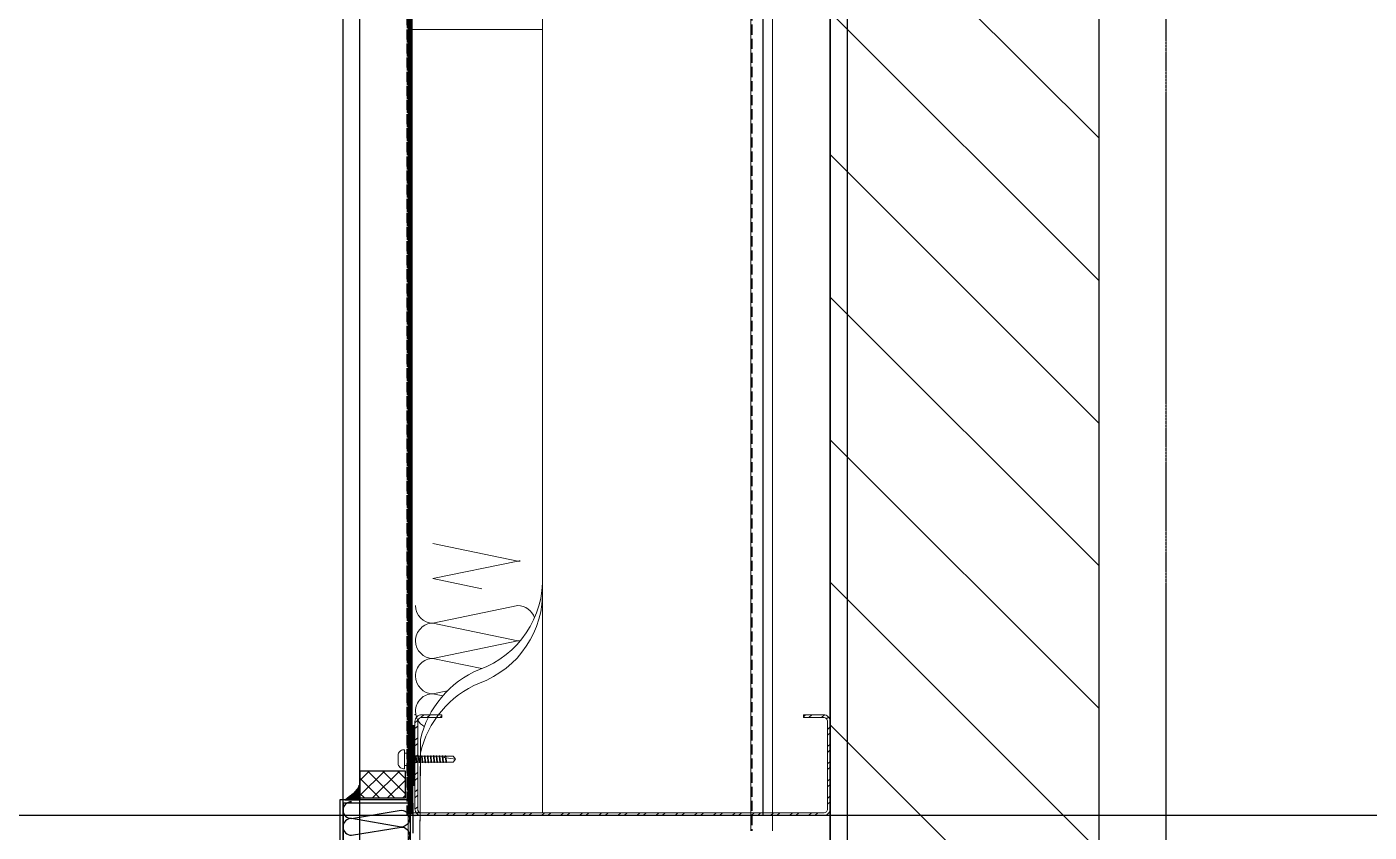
# Model space of a CAD drawing. Extents: x 220580 to 2027826, y -309201 to 71987.
# Drawn here: x 278100 to 279099, y -224041 to -223442 of the extents above; entities that cross this region are included whole.
import ezdxf
from ezdxf.xclip import XClip

# ---------------------------------------------------------------- set-up
doc = ezdxf.new("R2010")
doc.units = 0
for name, pattern in [('__DASH', [0.35, 0.25, -0.1]), ('CENTER', [2, 1.25, -0.25, 0.25, -0.25]), ('DOTE', [2.42, 2, -0.2, 0.02, -0.2]), ('ZN-DASH', [0.35, 0.25, -0.1])]:
    doc.linetypes.add(name, pattern=pattern)
for name, color, linetype in [('!ZN1-填充-8', 8, 'Continuous'), ('!ZN3-铝板幕墙-3', 3, 'Continuous'), ('!ZN4-辅助材料-1', 1, 'Continuous'), ('!ZN6-虚线-8', 8, 'ZN-DASH'), ('0_SEALING', 40, 'Continuous'), ('11紧固件', 11, 'Continuous'), ('20剖面图$0$A-LIN-V', 9, 'Continuous'), ('20剖面图$0$AS-WALL', 40, 'Continuous'), ('20剖面图$0$PUB_HATCH', 8, 'Continuous'), ('A-AXIS-DOTE', 14, 'DOTE'), ('A-AXIS-DP', 126, 'Continuous'), ('A-LIN-V', 9, 'Continuous'), ('A-SFCE', 30, 'Continuous'), ('AS-WALL', 40, 'Continuous'), ('DOTE', 1, 'CENTER'), ('Fill', 8, 'Continuous')]:
    doc.layers.add(name, color=color, linetype=linetype)
doc.layers.add('0_INSULATION', color=252, linetype='Continuous', lineweight=9, transparency=0.2)
for name, color, linetype, lineweight in [('0_PURLIN-CON', 253, 'Continuous', 15), ('0_SCREW RIVET', 4, 'Continuous', 15), ('彩钢板', 6, 'Continuous', 15), ('防火岩棉', 252, 'Continuous', 13)]:
    doc.layers.add(name, color=color, linetype=linetype, lineweight=lineweight)

# ---------------------------------------------------------------- blocks, each defined once
blk = doc.blocks.new('e534654')
at = {"layer": 'A-LIN-V'}
blk.add_line((10800, -11000), (10800, 700), dxfattribs=at)
blk = doc.blocks.new('20250821141233')
at = {"layer": 'A-AXIS-DOTE'}
blk.add_line((0, -5813.56), (0, 18238.33), dxfattribs=at)
at = {"layer": 'A-AXIS-DOTE', "linetype": '__DASH', "ltscale": 2}
blk.add_line((131047.69, 0), (-5335.32, 0), dxfattribs=at)
at = {"layer": 'DOTE', "ltscale": 180}
blk.add_line((0, -5813.56), (0, 18238.33), dxfattribs=at)
blk = doc.blocks.new('$紧固件$00000145')
at = {"layer": '0_SCREW RIVET'}
for p, q in [((-1.72, 9.4), (-1.72, 7.22)), ((-1.72, 6.71), (-1.72, 5.01)), ((-1.72, 4.51), (-1.72, 2.8)), ((-1.72, 2.3), (-1.72, 0.59)), ((-1.72, 0.09), (-1.72, -1.62)), ((2.78, 9.4), (2.78, 7.61)), ((2.78, 7.11), (2.78, 5.4)), ((2.78, 4.9), (2.78, 3.19)), ((2.78, 2.69), (2.78, 0.99)), ((2.78, 0.48), (2.78, -1.22)), ((-1.72, -2.12), (-1.72, -3.83)), ((-1.72, -4.33), (-1.72, -6.03)), ((-1.72, -6.54), (-1.72, -8.24)), ((-1.72, -8.74), (-1.72, -10.45)), ((2.78, -1.72), (2.78, -3.43)), ((2.78, -3.93), (2.78, -5.64)), ((2.78, -6.14), (2.78, -7.85)), ((2.78, -8.35), (2.78, -10.06)), ((-1.72, -10.95), (-1.72, -12.66)), ((-1.72, -13.16), (-1.72, -14.87)), ((-1.72, -15.37), (-1.72, -17.08)), ((-1.72, -17.58), (-1.72, -19.28)), ((-1.72, -19.79), (-1.72, -24.8)), ((2.78, -10.56), (2.78, -12.26)), ((2.78, -12.77), (2.78, -14.47)), ((2.78, -14.97), (2.78, -16.68)), ((2.78, -17.18), (2.78, -18.89)), ((2.78, -19.39), (2.78, -24.8)), ((-1.72, -24.8), (0.53, -26.6)), ((0.53, -26.6), (2.78, -24.8))]:
    blk.add_line(p, q, dxfattribs=at)
blk.add_lwpolyline([(-6.47, 12.14, -0.414214), (-2.47, 16.14), (3.53, 16.14, -0.414214), (7.53, 12.14), (7.53, 12.15), (7.53, 11.4), (-6.47, 11.4), (-6.47, 12.15)], format="xyb", close=True, dxfattribs=at)
for points in [[(-3.97, 11.4), (5.03, 11.4), (5.03, 9.4), (-3.97, 9.4)], [(-1.72, 6.71), (2.78, 7.11), (3.28, 7.4), (2.78, 7.61), (-1.72, 7.22), (-2.22, 6.92)], [(-1.72, 4.51), (2.78, 4.9), (3.28, 5.19), (2.78, 5.4), (-1.72, 5.01), (-2.22, 4.71)], [(-1.72, 2.3), (2.78, 2.69), (3.28, 2.99), (2.78, 3.19), (-1.72, 2.8), (-2.22, 2.5)], [(-1.72, 0.09), (2.78, 0.48), (3.28, 0.78), (2.78, 0.99), (-1.72, 0.59), (-2.22, 0.3)], [(-1.72, -2.12), (2.78, -1.72), (3.28, -1.43), (2.78, -1.22), (-1.72, -1.62), (-2.22, -1.91)], [(-1.72, -4.33), (2.78, -3.93), (3.28, -3.64), (2.78, -3.43), (-1.72, -3.83), (-2.22, -4.12)], [(-1.72, -6.54), (2.78, -6.14), (3.28, -5.85), (2.78, -5.64), (-1.72, -6.03), (-2.22, -6.33)], [(-1.72, -8.74), (2.78, -8.35), (3.28, -8.06), (2.78, -7.85), (-1.72, -8.24), (-2.22, -8.54)], [(-1.72, -10.95), (2.78, -10.56), (3.28, -10.26), (2.78, -10.06), (-1.72, -10.45), (-2.22, -10.75)], [(-1.72, -13.16), (2.78, -12.77), (3.28, -12.47), (2.78, -12.26), (-1.72, -12.66), (-2.22, -12.95)], [(-1.72, -15.37), (2.78, -14.97), (3.28, -14.68), (2.78, -14.47), (-1.72, -14.87), (-2.22, -15.16)], [(-1.72, -17.58), (2.78, -17.18), (3.28, -16.89), (2.78, -16.68), (-1.72, -17.08), (-2.22, -17.37)]]:
    blk.add_lwpolyline(points, close=True, dxfattribs=at)
for points in [[(1.71, -18.98), (-1.72, -19.28), (-2.22, -19.58), (-1.72, -19.79), (1.63, -19.49)], [(0.53, -26.6), (1.87, -17.97), (2.51, -19.41), (2.48, -19.44), (2.78, -19.9)], [(2.3, -18.93), (2.78, -18.89), (3.28, -19.1), (2.78, -19.39), (2.5, -19.42)]]:
    blk.add_lwpolyline(points, dxfattribs=at)
blk = doc.blocks.new('20250903090510', base_point=(-136192.08, -112723.73))
at = {"layer": '!ZN1-填充-8'}
h = blk.add_hatch(dxfattribs=at)
h.set_pattern_fill('ANSI35', color=256, scale=0.5, angle=-270, style=0)
h.set_pattern_definition([(135, (0, 0), (-1.122532015, -1.122532015), []), (135, (-2e-16, 1.1225), (-1.122532015, -1.122532015), [1.984375, -0.396875, 0, -0.396875])])
edge = h.paths.add_edge_path()
edge.add_line((-136192.08, -112712.81), (-136192.08, -112723.73))
edge.add_line((-136192.08, -112723.73), (-136180.96, -112723.73))
edge.add_arc((-136168.21, -112699.6), 27.29, 208.95057, 242.14811, ccw=False)
at = {"layer": '!ZN4-辅助材料-1', "ltscale": 50}
for p in [(-136192.08, -112712.81), (-136180.81, -112723.73)]:
    blk.add_line(p, (-136192.08, -112723.73), dxfattribs=at)
at = {"layer": '!ZN4-辅助材料-1', "ltscale": 0.5}
blk.add_arc((-136168.79, -112700.04), 26.56, 208.73175, 243.09766, dxfattribs=at)
blk = doc.blocks.new('*U749')
at = {"layer": '0_PURLIN-CON', "linetype": 'ByBlock', "lineweight": -2}
h = blk.add_hatch(dxfattribs=at)
h.set_pattern_fill('ANSI32', color=256, scale=2, angle=2.86241)
h.set_pattern_definition([(47.862405, (-81115.591, 63431.253), (-7.0631283, 6.3904494), []), (47.862405, (-81111.1065, 63431.477), (-7.0631283, 6.3904494), [])])
edge = h.paths.add_edge_path()
edge.add_line((75, 20), (75, 5))
edge.add_arc((70, 5), 5, -90, 0, ccw=False)
edge.add_line((70, 0), (5, 0))
edge.add_arc((5, 5), 5, 180, 270, ccw=False)
edge.add_line((0, 5), (0, 304))
edge.add_arc((5, 304), 5, 90, 180, ccw=False)
edge.add_line((5, 309), (70, 309))
edge.add_arc((70, 304), 5, 0, 90, ccw=False)
edge.add_line((75, 304), (75, 289))
edge.add_line((75, 289), (73, 289))
edge.add_line((73, 289), (73, 304))
edge.add_arc((70, 304), 3, 0, 90)
edge.add_line((70, 307), (5, 307))
edge.add_arc((5, 304), 3, 90, 180)
edge.add_line((2, 304), (2, 5))
edge.add_arc((5, 5), 3, 180, 270)
edge.add_line((5, 2), (70, 2))
edge.add_arc((70, 5), 3, 270, 360)
edge.add_line((73, 5), (73, 20))
edge.add_line((73, 20), (75, 20))
at = {"color": 0, "linetype": 'ByBlock'}
for p in [(0, 309), (75, 309), (0, 0), (75, 0)]:
    blk.add_point(p, dxfattribs=at)
at = {"layer": '0_PURLIN-CON', "linetype": 'ByBlock', "lineweight": -2}
blk.add_lwpolyline([(75, 20), (75, 5, -0.414214), (70, 0), (5, 0, -0.414214), (0, 5), (0, 304, -0.414214), (5, 309), (70, 309, -0.414214), (75, 304), (75, 289), (73, 289), (73, 304, 0.414214), (70, 307), (5, 307, 0.414214), (2, 304), (2, 5, 0.414214), (5, 2), (70, 2, 0.414214), (73, 5), (73, 20)], format="xyb", close=True, dxfattribs=at)
blk = doc.blocks.new('*U593')
at = {"layer": '0_INSULATION'}
blk.add_lwpolyline([(114802.18, -53909.33), (114802.18, -54648.34), (114752.18, -54648.34), (114752.18, -54147.49, -0.323318), (114775.68, -54112.49, 0.242761), (114797.68, -54086.41), (114798.06, -54026.96, 0.256774), (114775.68, -53998.09, -0.323318), (114752.18, -53963.09), (114752.18, -53909.33)], format="xyb", close=True, dxfattribs=at)
blk = doc.blocks.new('*U618')
at = {"layer": '0_INSULATION'}
for p, q in [((114792.98, -54103.48), (114787.53, -54104.61)), ((114789.32, -54102.72), (114792.98, -54103.48)), ((114774.8, -54112.82), (114792.98, -54116.59)), ((114792.98, -54116.59), (114761.42, -54123.15)), ((114761.42, -54123.15), (114792.98, -54129.7)), ((114792.98, -54129.7), (114761.42, -54136.27))]:
    blk.add_line(p, q, dxfattribs=at)
blk.add_lwpolyline([(114802.18, -53758.14), (114802.18, -54579.51), (114752.18, -54579.51), (114752.18, -54147.49, -0.323318), (114775.68, -54112.49, 0.242761), (114797.68, -54086.41), (114798.06, -54026.96, 0.256774), (114775.68, -53998.09, -0.323318), (114752.18, -53963.09), (114752.18, -53758.14)], format="xyb", close=True, dxfattribs=at)
at = {"layer": '0_INSULATION', "extrusion": (0, 0, -1)}
for centre, start_param, end_param in [((114792.98, -54096.93), 0.524657, 1.570796), ((114792.98, -54096.93), 1.570796, 3.141593), ((114792.98, -54110.04), 0, 1.570796), ((114792.98, -54110.04), 1.570796, 3.141593), ((114792.98, -54123.15), 0, 1.570796), ((114761.42, -54129.71), 6.139662, 6.283185), ((114761.41, -54116.6), 3.141593, 3.269368), ((114792.98, -54123.15), 1.570796, 3.141593), ((114792.98, -54136.26), 0, 1.570796), ((114761.42, -54129.71), 3.141593, 4.407145)]:
    blk.add_ellipse(centre, major_axis=(0, 6.56), ratio=0.988253, start_param=start_param, end_param=end_param, dxfattribs=at)
blk = doc.blocks.new('A$Cdc5ab329')
at = {"layer": '0_SEALING'}
h = blk.add_hatch(dxfattribs=at)
h.set_pattern_fill('ANSI37', color=256, scale=5)
h.set_pattern_definition([(45, (-46905.3525, -34136.936), (-5.6126601, 5.6126601), []), (135, (-46905.3525, -34136.936), (-5.6126601, -5.6126601), [])])
h.paths.add_polyline_path([(699.94, 13.13), (665.94, 13.13), (665.94, 33.13), (699.94, 33.13)])
at = {"layer": '20剖面图$0$PUB_HATCH'}
h = blk.add_hatch(dxfattribs=at)
h.set_pattern_fill('普通砖', color=256, scale=30, style=0)
h.set_pattern_definition([(45, (1565838.82, -568203.6), (-53.0330298, 53.0330298), [])])
h.paths.add_polyline_path([(149.94, 950), (349.94, 950), (349.94, -100), (149.94, -100)])
at = {"layer": 'Fill', "ltscale": 50}
h = blk.add_hatch(dxfattribs=at)
h.set_pattern_fill('ANSI38', color=256, scale=0.4, style=0)
h.set_pattern_definition([(45, (359.75735, 22.5508), (-0.4490128, 0.4490128), []), (135, (359.75735, 22.5508), (-1.3470384, 0.4490128), [1.5875, -0.9525])])
h.paths.add_polyline_path([(660.44, 66.71), (660.44, 22.55), (658.94, 22.55), (658.94, 66.71)])
at = {"layer": '!ZN3-铝板幕墙-3', "ltscale": 20}
for p, q in [((660.44, 9.33), (660.44, 66.71)), ((662.94, 11.83), (662.94, 66.71))]:
    blk.add_line(p, q, dxfattribs=at)
at = {"layer": '!ZN3-铝板幕墙-3', "ltscale": 50}
for p, q in [((660.44, 66.71), (662.94, 66.71)), ((660.44, 9.33), (660.44, -13.17))]:
    blk.add_line(p, q, dxfattribs=at)
at = {"layer": '!ZN3-铝板幕墙-3', "color": 8, "ltscale": 60}
blk.add_line((662.44, 9.33), (662.44, -295.67), dxfattribs=at)
at = {"layer": '!ZN3-铝板幕墙-3', "ltscale": 20, "elevation": 0}
for points in [[(662.94, 11.83), (714.94, 11.83), (714.94, -348.17)], [(660.44, 9.33), (712.44, 9.33), (712.44, -345.67)]]:
    blk.add_lwpolyline(points, dxfattribs=at)
at = {"layer": '!ZN6-虚线-8', "ltscale": 30}
for p, q in [((664.74, 0), (664.74, 14464.76)), ((408.34, 11298.5, 0), (408.34, -11.45, 0)), ((664.74, 1191.8), (664.74, 11.83))]:
    blk.add_line(p, q, dxfattribs=at)
at = {"layer": '0_INSULATION'}
for p, q in [((582.42, 189.43), (645.55, 202.53)), ((645.54, 176.31), (582.42, 189.43)), ((609.19, 168.77), (645.54, 176.31))]:
    blk.add_line(p, q, dxfattribs=at)
at = {"layer": '0_INSULATION', "elevation": 0}
blk.add_lwpolyline([(663.94, -55.17), (663.94, 584.83), (563.94, 584.83), (563.94, 168.56, 0.323318), (610.94, 98.56, -0.242761), (654.94, 46.4), (655.59, -55.17)], format="xyb", dxfattribs=at)
at = {"layer": '0_INSULATION'}
for centre, start_param, end_param in [((582.42, 202.54), 6.139662, 6.283185), ((582.41, 176.32), 3.141593, 3.269368)]:
    blk.add_ellipse(centre, major_axis=(0, -13.11), ratio=0.988253, start_param=start_param, end_param=end_param, dxfattribs=at)
at = {"layer": '0_SEALING', "elevation": 0}
blk.add_lwpolyline([(699.94, 13.13), (665.94, 13.13), (665.94, 33.13), (699.94, 33.13)], close=True, dxfattribs=at)
at = {"layer": '11紧固件', "ltscale": 50, "elevation": 0}
blk.add_lwpolyline([(660.44, 66.71), (660.44, 22.55), (658.94, 22.55), (658.94, 66.71), (660.44, 66.71)], dxfattribs=at)
at = {"layer": '20剖面图$0$A-LIN-V'}
blk.add_line((349.94, 1101.87), (349.94, -100), dxfattribs=at)
at = {"layer": '20剖面图$0$AS-WALL'}
for p, q in [((149.94, -100), (149.94, 950)), ((349.94, -100), (349.94, 950))]:
    blk.add_line(p, q, dxfattribs=at)
at = {"layer": 'Fill', "elevation": 0}
blk.add_lwpolyline([(706.27, 10.36, -1), (706.27, -2.14), (669.28, 4.02, 1), (669.28, -8.48), (706.27, -2.14, -1), (706.27, -14.64), (669.28, -8.48, 1), (669.28, -20.98)], format="xyb", dxfattribs=at)
at = {"layer": '彩钢板', "color": 1}
for p, q in [((663.94, 0), (663.94, 14464.76)), ((699.94, 0), (699.94, 14464.76)), ((663.94, 1191.8), (663.94, 11.83)), ((699.94, 1191.8), (699.94, 11.83))]:
    blk.add_line(p, q, dxfattribs=at)
at = {"layer": '彩钢板'}
for p, q in [((392.94, 11298.5), (392.94, -11.45, 0)), ((408.94, 11298.5), (408.94, -11.45, 0))]:
    blk.add_line(p, q, dxfattribs=at)
at = {"layer": '防火岩棉', "color": 0, "const_width": 3.75, "elevation": 0}
for points in [[(662.58, 0.88), (662.58, 14465.33)], [(662.58, 1178.87), (662.58, 20.12)]]:
    blk.add_lwpolyline(points, dxfattribs=at)
at = {"layer": '!ZN4-辅助材料-1', "ltscale": 50, "rotation": 359.9999999999322}
blk.add_blockref('20250903090510', (699.94, 11.83), dxfattribs=at)
ref = blk.add_blockref('*U593', (-228940.42, 109298.69), dxfattribs=dict(xscale=2, yscale=2, zscale=2, rotation=359.9999999999322))
XClip(ref).set_block_clipping_path([(114638.8690740949, -54722.8034653147), (114826.4262402276, -54049.0019323027)])
at = {"xscale": -2, "yscale": 2, "zscale": 2, "rotation": 179.9999999998645}
blk.add_blockref('*U618', (-228940.42, -108116.28), dxfattribs=at)
at = {"xscale": -1, "rotation": 270}
blk.add_blockref('$紧固件$00000145', (655.33, 41.37), dxfattribs=at)
at = {"layer": '0_PURLIN-CON', "extrusion": (-1.22465e-16, 1.09387e-25, -1), "xscale": -1, "rotation": 270}
blk.add_blockref('*U749', (-658.94, 0), dxfattribs=at)

msp = doc.modelspace()

# ---------------------------------------------------------------- linework, layer by layer
at = {"layer": 'A-AXIS-DOTE'}
msp.add_line((278948.19, -229842.53), (278948.19, -205790.64), dxfattribs=at)
at = {"layer": 'A-SFCE'}
msp.add_line((305671.69, -224028.97), (278848.19, -224028.97), dxfattribs=at)
at = {"layer": 'AS-WALL'}
msp.add_line((278348.19, -224328.97), (278348.19, -209578.97), dxfattribs=at)

# ---------------------------------------------------------------- block references
at = {"layer": 'A-AXIS-DP', "ltscale": 2800}
msp.add_blockref('20250821141233', (278948.19, -224028.97), dxfattribs=at)
at = {"layer": 'A-LIN-V', "xscale": -1}
msp.add_blockref('e534654', (289448.19, -213028.97), dxfattribs=at)

# ---------------------------------------------------------------- next in the draw order: block references
at = {"color": 6, "ltscale": 1000, "xscale": -1, "rotation": 359.9999999999322}
msp.add_blockref('A$Cdc5ab329', (279048.13, -224028.97), dxfattribs=at)

doc.saveas('drawing.dxf')
